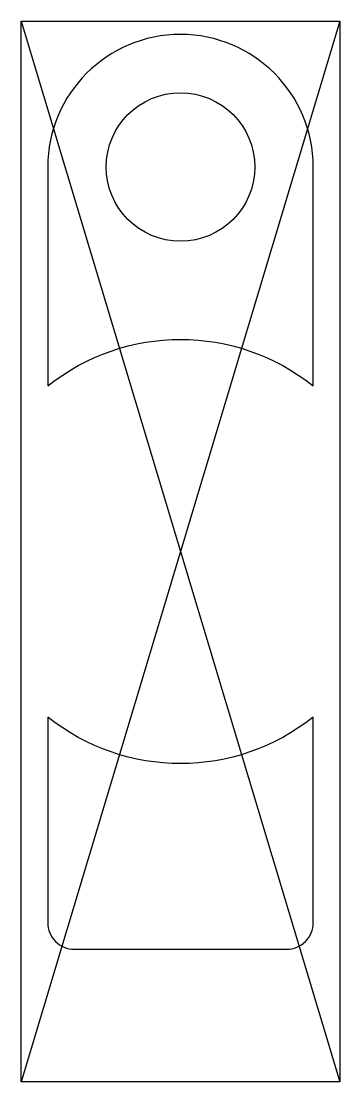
# Model space of a CAD drawing. Header units: millimetres. Extents: x -48 to -36, y -40.5 to -0.5.
import ezdxf

# ---------------------------------------------------------------- set-up
doc = ezdxf.new("R2010")
doc.units = ezdxf.units.MM
doc.layers.get('0').update_dxf_attribs({"linetype": 'CONTINUOUS'})

msp = doc.modelspace()

# ---------------------------------------------------------------- linework, layer by layer
for p, q in [((-48, -0.5), (-36, -40.5)), ((-36, -0.5), (-48, -40.5))]:
    msp.add_line(p, q)
msp.add_lwpolyline([(-48, -0.5), (-36, -0.5), (-36, -40.5), (-48, -40.5)], close=True)
for points in [[(-37, -14.255), (-37, -6, 1), (-47, -6), (-47, -14.255, -0.351)], [(-38, -35.5, 0.414214), (-37, -34.5), (-37, -26.745, -0.351), (-47, -26.745), (-47, -34.5, 0.414214), (-46, -35.5)]]:
    msp.add_lwpolyline(points, format="xyb", close=True)
msp.add_circle((-42, -6), 2.8)

doc.saveas('drawing.dxf')
